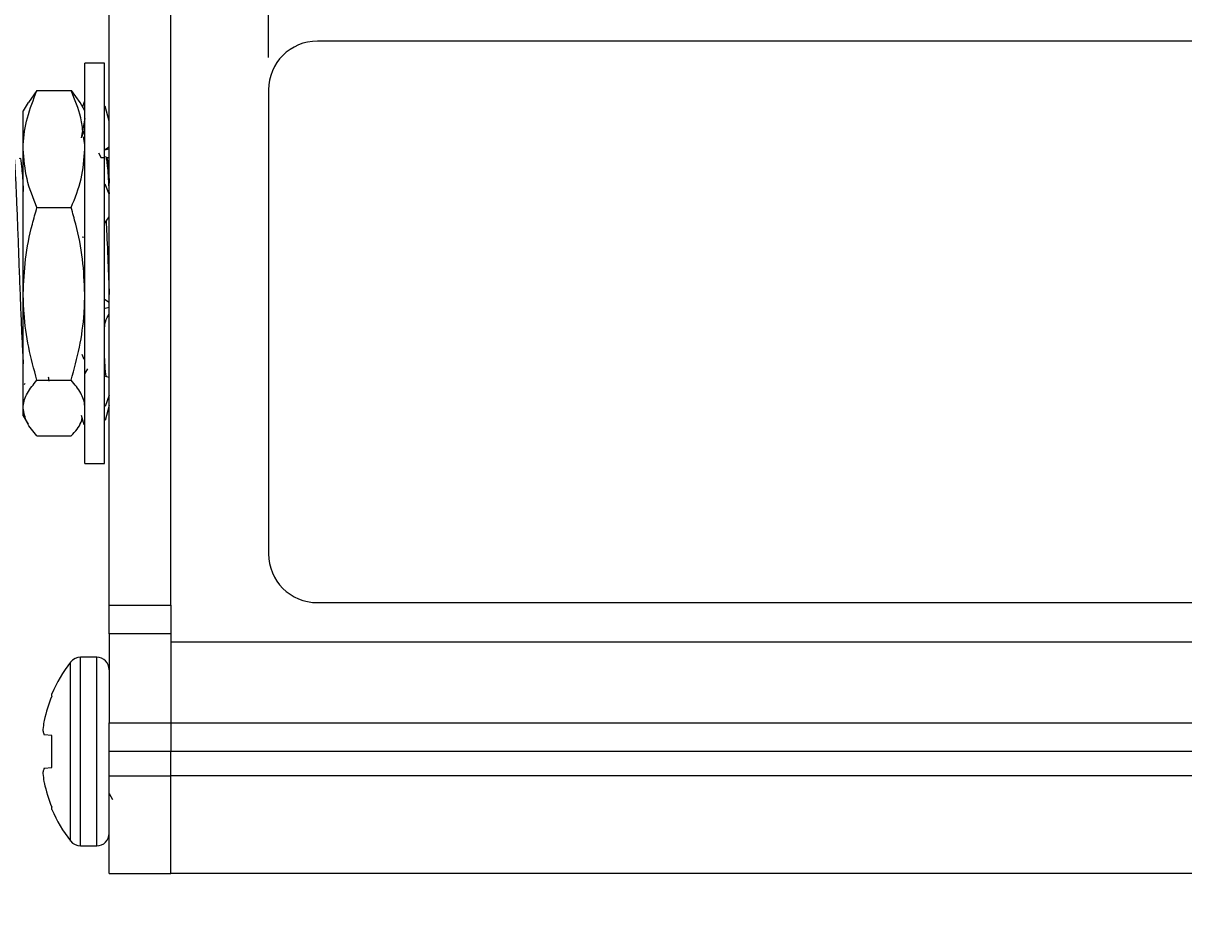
# Model space of a CAD drawing. Header units: inches. Extents: x 0.04 to 7.3, y 0.02 to 5.63.
# Drawn here: x 0.72 to 1.908, y 1.721 to 2.628 of the extents above; entities that cross this region are included whole.
import ezdxf

# ---------------------------------------------------------------- set-up
doc = ezdxf.new("R2010")
doc.units = ezdxf.units.IN
doc.header["$MEASUREMENT"] = 0
doc.styles.add('SLDTEXTSTYLE0', font='TXT', dxfattribs={"width": 0.75})
doc.dimstyles.new('SLDDIMSTYLE0', dxfattribs={"dimtxt": 0.091864, "dimasz": 0.104, "dimexe": 0, "dimexo": 0.0625, "dimgap": 0.022966, "dimtad": 0, "dimtih": 1, "dimtoh": 1, "dimrnd": 1e-09, "dimzin": 12, "dimdsep": 46, "dimtxsty": 'SLDTEXTSTYLE0', "dimsah": 1, "dimcen": 0.09, "dimadec": 0, "dimazin": 3, "dimtfac": 1, "dimtofl": 0, "dimtmove": 0, "dimatfit": 3, "dimfxl": 1, "dimfrac": 2, "dimtolj": 1, "dimtzin": 12, "dimarcsym": 0})

# ---------------------------------------------------------------- blocks, each defined once
blk = doc.blocks.new('_D_1')
at = {"color": 7, "linetype": 'Continuous', "lineweight": 0, "ltscale": 0.666667}
for p, q in [((0.9709, 2.5927), (0.9709, 3.5102)), ((3.1509, 2.5927), (3.1509, 3.5102)), ((0.9709, 3.4268), (1.7158, 3.4268)), ((1.8243, 3.4261), (1.7963, 3.4261)), ((1.7963, 3.4261), (1.7963, 3.2803)), ((2.2915, 3.4261), (2.3195, 3.4261)), ((2.3195, 3.4261), (2.3195, 3.2803)), ((3.1509, 3.4268), (2.4001, 3.4268)), ((1.7963, 3.2803), (1.8243, 3.2803)), ((2.3195, 3.2803), (2.2915, 3.2803))]:
    blk.add_line(p, q, dxfattribs=at)
for points in [[(0.9709, 3.4268), (1.0749, 3.4095), (1.0749, 3.4442)], [(3.1509, 3.4268), (3.0469, 3.4442), (3.0469, 3.4095)]]:
    blk.add_solid(points, dxfattribs=at)
at = {"color": 7, "linetype": 'Continuous', "lineweight": 0, "ltscale": 0.666667, "char_height": 0.09186, "attachment_point": 1, "style": 'SLDTEXTSTYLE0'}
for s, insert in [('2.18in', (1.8896, 3.5632)), ('55.4mm', (1.8243, 3.3987))]:
    blk.add_mtext(s, dxfattribs=dict(at, insert=insert))
blk = doc.blocks.new('_D_2')
at = {"color": 7, "linetype": 'Continuous', "lineweight": 0, "ltscale": 0.666667}
for p, q in [((0.4359, 2.2488), (0.4359, 1.2536)), ((3.6859, 2.2488), (3.6859, 1.2536)), ((0.4359, 1.3369), (1.7158, 1.3369)), ((1.8243, 1.3362), (1.7963, 1.3362)), ((1.7963, 1.3362), (1.7963, 1.1904)), ((2.2915, 1.3362), (2.3195, 1.3362)), ((2.3195, 1.3362), (2.3195, 1.1904)), ((3.6859, 1.3369), (2.4001, 1.3369)), ((1.7963, 1.1904), (1.8243, 1.1904)), ((2.3195, 1.1904), (2.2915, 1.1904))]:
    blk.add_line(p, q, dxfattribs=at)
for points in [[(0.4359, 1.3369), (0.5399, 1.3196), (0.5399, 1.3543)], [(3.6859, 1.3369), (3.5819, 1.3543), (3.5819, 1.3196)]]:
    blk.add_solid(points, dxfattribs=at)
at = {"color": 7, "linetype": 'Continuous', "lineweight": 0, "ltscale": 0.666667, "char_height": 0.09186, "attachment_point": 1, "style": 'SLDTEXTSTYLE0'}
for s, insert in [('3.25in', (1.8896, 1.4733)), ('82.6mm', (1.8243, 1.3088))]:
    blk.add_mtext(s, dxfattribs=dict(at, insert=insert))

msp = doc.modelspace()

# ---------------------------------------------------------------- linework, layer by layer
at = {"color": 7, "linetype": 'Continuous', "lineweight": 15, "ltscale": 0.666667}
for p, q in [((0.8079, 2.0318), (0.8079, 2.732)), ((0.8709, 2.0318), (0.8709, 2.732)), ((3.1009, 2.6094), (1.0209, 2.6094)), ((0.8029, 2.5869), (0.7829, 2.5869)), ((0.7829, 2.188), (0.7829, 2.5869)), ((0.8029, 2.188), (0.8029, 2.5869)), ((0.7339, 2.5587), (0.7251, 2.5466)), ((0.7339, 2.5587), (0.769, 2.5587)), ((0.769, 2.5587), (0.7777, 2.5466)), ((0.9709, 2.5594), (0.9709, 2.0844)), ((0.7249, 2.5467), (0.7199, 2.5381)), ((0.7829, 2.5381), (0.778, 2.5467)), ((0.7822, 2.5473), (0.7807, 2.542)), ((0.8079, 2.5274), (0.8037, 2.5429)), ((0.7199, 2.4988), (0.7199, 2.5381)), ((0.7829, 2.5301), (0.7792, 2.5102)), ((0.7822, 2.5174), (0.7793, 2.5105)), ((0.7199, 2.3506), (0.7199, 2.4988)), ((0.8, 2.4897), (0.7972, 2.4945)), ((0.8029, 2.4981), (0.8079, 2.5012)), ((0.8079, 2.4987), (0.8029, 2.4976)), ((0.8031, 2.4899), (0.7998, 2.4899)), ((0.8079, 2.4899), (0.805, 2.4899)), ((0.8079, 2.4527), (0.8037, 2.4629)), ((0.7339, 2.439), (0.769, 2.439)), ((0.8029, 2.4228), (0.8079, 2.4296)), ((0.7822, 2.4082), (0.7803, 2.4086)), ((0.7199, 2.2337), (0.7199, 2.3506)), ((0.8079, 2.3418), (0.8029, 2.3449)), ((0.8079, 2.3365), (0.8037, 2.3355)), ((0.8078, 2.3298), (0.8079, 2.33)), ((0.7822, 2.2835), (0.7803, 2.2886)), ((0.7829, 2.2687), (0.7859, 2.2738)), ((0.7209, 2.2576), (0.7217, 2.2588)), ((0.7339, 2.2622), (0.769, 2.2622)), ((0.8079, 2.2651), (0.8029, 2.2662)), ((0.8079, 2.2469), (0.8037, 2.2353)), ((0.7199, 2.2256), (0.7199, 2.2337)), ((0.8079, 2.2364), (0.8037, 2.2209)), ((0.7199, 2.2256), (0.7249, 2.217)), ((0.778, 2.217), (0.7807, 2.2218)), ((0.7822, 2.2165), (0.7795, 2.2261)), ((0.7339, 2.2051), (0.769, 2.2051)), ((0.7829, 2.1769), (0.7829, 2.188)), ((0.8029, 2.1769), (0.8029, 2.188)), ((0.7829, 2.1769), (0.8029, 2.1769)), ((0.8079, 2.0318), (0.8709, 2.0318)), ((0.8079, 2.0026), (0.8079, 2.0318)), ((0.8709, 2.0318), (0.8709, 2.0026)), ((1.0209, 2.0344), (3.1009, 2.0344)), ((0.8709, 2.0026), (0.8079, 2.0026)), ((0.8079, 2.0026), (0.8079, 1.9112)), ((0.8709, 2.0026), (0.8709, 1.9112)), ((0.8709, 1.9944), (3.2509, 1.9944)), ((0.8709, 1.9944), (0.8709, 1.9112)), ((0.7951, 1.9784), (0.7785, 1.9784)), ((0.7492, 1.9388), (0.7492, 1.9411)), ((0.8712, 1.9238), (0.8709, 1.9242)), ((0.7414, 1.9138), (0.7411, 1.9124)), ((0.8079, 1.9112), (0.8709, 1.9112)), ((0.8079, 1.882), (0.8079, 1.9112)), ((0.8709, 1.9112), (0.8709, 1.882)), ((0.8709, 1.9112), (3.2509, 1.9112)), ((0.7411, 1.8993), (0.7414, 1.899)), ((0.7492, 1.8983), (0.7414, 1.899)), ((0.7492, 1.8655), (0.7492, 1.8983)), ((0.8709, 1.882), (0.8079, 1.882)), ((0.8079, 1.8569), (0.8079, 1.882)), ((0.8709, 1.8569), (0.8709, 1.882)), ((3.2509, 1.882), (0.8709, 1.882)), ((0.7414, 1.8648), (0.7492, 1.8655)), ((0.7414, 1.8648), (0.7411, 1.8645)), ((0.8079, 1.8569), (0.8709, 1.8569)), ((0.8079, 1.7569), (0.8079, 1.8569)), ((0.8709, 1.7569), (0.8709, 1.8569)), ((3.2509, 1.8569), (0.8709, 1.8569)), ((0.7411, 1.8514), (0.7414, 1.85)), ((0.8078, 1.839), (0.8114, 1.8328)), ((0.7492, 1.8227), (0.7492, 1.825)), ((0.7785, 1.7854), (0.7951, 1.7854)), ((0.8079, 1.7569), (0.8709, 1.7569)), ((3.2509, 1.7569), (0.8709, 1.7569))]:
    msp.add_line(p, q, dxfattribs=at)
at = {"color": 155, "linetype": 'Continuous', "lineweight": 15, "ltscale": 0.666667}
for p, q in [((0.7684, 1.7903), (0.7684, 1.9735)), ((0.7785, 1.7854), (0.7785, 1.9784)), ((0.7951, 1.7854), (0.7951, 1.9784))]:
    msp.add_line(p, q, dxfattribs=at)
at = {"color": 7, "linetype": 'Continuous', "lineweight": 15, "ltscale": 0.444444}
for centre, radius, start, end in [((1.0209, 2.5594), 0.05, 90, 180), ((1.0209, 2.0844), 0.05, 180, 270), ((0.8858, 1.8819), 0.1489, 142.0475, 156.57), ((0.7785, 1.9656), 0.0128, 90, 142.0475), ((0.7951, 1.9656), 0.0128, 0, 90), ((0.8872, 1.8819), 0.1493, 157.6085, 167.6842), ((0.8653, 1.8926), 0.1258, 170.9434, 174.5667), ((0.7656, 1.9084), 0.0261, 192.754, 200.4597), ((0.7656, 1.8554), 0.0261, 159.5403, 167.246), ((0.8653, 1.8712), 0.1258, 185.4333, 189.0566), ((0.8872, 1.8819), 0.1493, 192.3158, 202.3915), ((0.8858, 1.8819), 0.1489, 203.43, 217.9525), ((0.7951, 1.7982), 0.0128, 270, 0), ((0.7785, 1.7982), 0.0128, 217.9525, 270)]:
    msp.add_arc(centre, radius, start, end, dxfattribs=at)
at = {"color": 7, "linetype": 'Continuous', "lineweight": 15, "ltscale": 0.666667}
for points, knots in [([(0.7199, 2.4988), (0.7199, 2.5002), (0.7201, 2.511), (0.7231, 2.5312), (0.7303, 2.5495), (0.7339, 2.5587)], [0, 0, 0, 0, 0.070047, 0.530762, 1, 1, 1, 1]), ([(0.7811, 2.5148), (0.7805, 2.5202), (0.7788, 2.5351), (0.7728, 2.5495), (0.769, 2.5587)], [0, 0, 0, 0, 0.361664, 1, 1, 1, 1]), ([(0.7829, 2.4988), (0.7829, 2.5002), (0.7829, 2.5045), (0.7821, 2.5087), (0.7816, 2.5115)], [0, 0, 0, 0, 0.333069, 1, 1, 1, 1]), ([(0.7339, 2.439), (0.73, 2.4487), (0.7221, 2.4683), (0.7207, 2.4886), (0.7199, 2.4988)], [0, 0, 0, 0, 0.495458, 1, 1, 1, 1]), ([(0.769, 2.439), (0.7729, 2.4487), (0.7807, 2.4683), (0.7822, 2.4886), (0.7829, 2.4988)], [0, 0, 0, 0, 0.495458, 1, 1, 1, 1]), ([(0.7163, 2.4888), (0.7164, 2.4892), (0.717, 2.4911), (0.7182, 2.4813), (0.7193, 2.4685), (0.7199, 2.4568), (0.7199, 2.4553)], [0, 0, 0, 0, 0.092882, 0.514698, 0.936515, 1, 1, 1, 1]), ([(0.8052, 2.4896), (0.805, 2.4899), (0.8048, 2.4904), (0.8045, 2.4909), (0.8043, 2.4911)], [0, 0, 0, 0, 0.499993, 1, 1, 1, 1]), ([(0.8043, 2.4898), (0.8045, 2.4899), (0.8051, 2.4903), (0.8063, 2.4786), (0.8073, 2.4615), (0.8078, 2.453)], [0, 0, 0, 0, 0.131399, 0.568924, 1, 1, 1, 1]), ([(0.8048, 2.4886), (0.805, 2.489), (0.8056, 2.4907), (0.8067, 2.4827), (0.8076, 2.4694), (0.8079, 2.4638)], [0, 0, 0, 0, 0.1417192, 0.6367401, 1, 1, 1, 1]), ([(0.7199, 2.3506), (0.7204, 2.3625), (0.7214, 2.3865), (0.7274, 2.4159), (0.7323, 2.4333), (0.7339, 2.439)], [0, 0, 0, 0, 0.39822, 0.802626, 1, 1, 1, 1]), ([(0.7829, 2.3506), (0.7824, 2.3625), (0.7815, 2.3865), (0.7754, 2.4159), (0.7706, 2.4333), (0.769, 2.439)], [0, 0, 0, 0, 0.39822, 0.802626, 1, 1, 1, 1]), ([(0.8047, 2.4253), (0.8048, 2.4234), (0.8054, 2.4111), (0.8065, 2.3839), (0.8075, 2.3608), (0.8079, 2.3498)], [0, 0, 0, 0, 0.08385, 0.562356, 1, 1, 1, 1]), ([(0.7339, 2.2622), (0.7309, 2.2734), (0.7248, 2.2959), (0.7205, 2.3256), (0.7201, 2.344), (0.7199, 2.3506)], [0, 0, 0, 0, 0.387506, 0.778842, 1, 1, 1, 1]), ([(0.769, 2.2622), (0.772, 2.2734), (0.7781, 2.2959), (0.7823, 2.3256), (0.7828, 2.344), (0.7829, 2.3506)], [0, 0, 0, 0, 0.387506, 0.778842, 1, 1, 1, 1]), ([(0.8029, 2.3132), (0.8031, 2.3163), (0.8036, 2.3234), (0.8063, 2.3275), (0.8078, 2.3298)], [0, 0, 0, 0, 0.4347648, 1, 1, 1, 1]), ([(0.7199, 2.2337), (0.7199, 2.2343), (0.7201, 2.2395), (0.7231, 2.2491), (0.7303, 2.2578), (0.7339, 2.2622)], [0, 0, 0, 0, 0.070047, 0.530762, 1, 1, 1, 1]), ([(0.7829, 2.235), (0.7829, 2.2352), (0.7827, 2.2399), (0.7797, 2.2491), (0.7726, 2.2578), (0.769, 2.2622)], [0, 0, 0, 0, 0.026406, 0.508742, 1, 1, 1, 1]), ([(0.7339, 2.2051), (0.73, 2.2098), (0.7221, 2.2191), (0.7207, 2.2288), (0.7199, 2.2337)], [0, 0, 0, 0, 0.495458, 1, 1, 1, 1]), ([(0.769, 2.2051), (0.7732, 2.2098), (0.7786, 2.2158), (0.7799, 2.222), (0.7802, 2.2235)], [0, 0, 0, 0, 0.765651, 1, 1, 1, 1]), ([(0.7401, 1.9045), (0.7401, 1.9042), (0.7401, 1.9035), (0.7401, 1.9029), (0.7401, 1.9027), (0.7401, 1.9027)], [0, 0, 0, 0, 0.427373, 0.85477, 1, 1, 1, 1]), ([(0.7401, 1.8611), (0.7401, 1.8609), (0.7401, 1.8606), (0.7401, 1.8598), (0.7401, 1.8594), (0.7401, 1.8592)], [0, 0, 0, 0, 0.427373, 0.85477, 1, 1, 1, 1])]:
    msp.add_open_spline(points, degree=3, knots=knots, dxfattribs=at)
at = {"color": 155, "linetype": 'Continuous', "lineweight": 15, "ltscale": 0.666667}
for points, knots in [([(0.7087, 2.503), (0.7088, 2.5031), (0.7091, 2.5035), (0.7099, 2.4984), (0.7109, 2.4875), (0.7119, 2.4703), (0.7129, 2.4486), (0.7139, 2.4234), (0.7149, 2.3961), (0.7159, 2.368), (0.717, 2.3406), (0.718, 2.3154), (0.719, 2.2939), (0.7196, 2.2837), (0.7199, 2.2788)], [0, 0, 0, 0, 0.0078874, 0.0987299, 0.1895695, 0.2804119, 0.3712544, 0.4620939, 0.5529364, 0.6437789, 0.7346184, 0.8254609, 0.9163034, 1, 1, 1, 1]), ([(0.8029, 2.2843), (0.803, 2.2822), (0.8035, 2.2743), (0.804, 2.2681), (0.8044, 2.2661), (0.8044, 2.2659)], [0, 0, 0, 0, 0.24303, 0.926552, 1, 1, 1, 1]), ([(0.7455, 2.2656), (0.7456, 2.2641), (0.7459, 2.2613), (0.7462, 2.2614), (0.7464, 2.2614)], [0, 0, 0, 0, 0.563933, 1, 1, 1, 1])]:
    msp.add_open_spline(points, degree=3, knots=knots, dxfattribs=at)

# ---------------------------------------------------------------- dimensions: what is measured, and where the dimension line sits
at = {"color": 7, "linetype": 'Continuous', "lineweight": 0, "ltscale": 0.666667}
for base, p1, p2, picture, middle in [((3.1509, 3.4268), (0.9709, 2.5594), (3.1509, 2.5594), '_D_1', (2.0579, 3.4268)), ((3.6859, 1.3369), (0.4359, 2.2821), (3.6859, 2.2821), '_D_2', (2.0579, 1.3369))]:
    dim = msp.add_linear_dim(base=base, p1=p1, p2=p2, dimstyle='SLDDIMSTYLE0', dxfattribs=at)
    dim.commit()
    dim.dimension.update_dxf_attribs({"geometry": picture, "text_midpoint": middle, "dimtype": 160})

doc.saveas('drawing.dxf')
